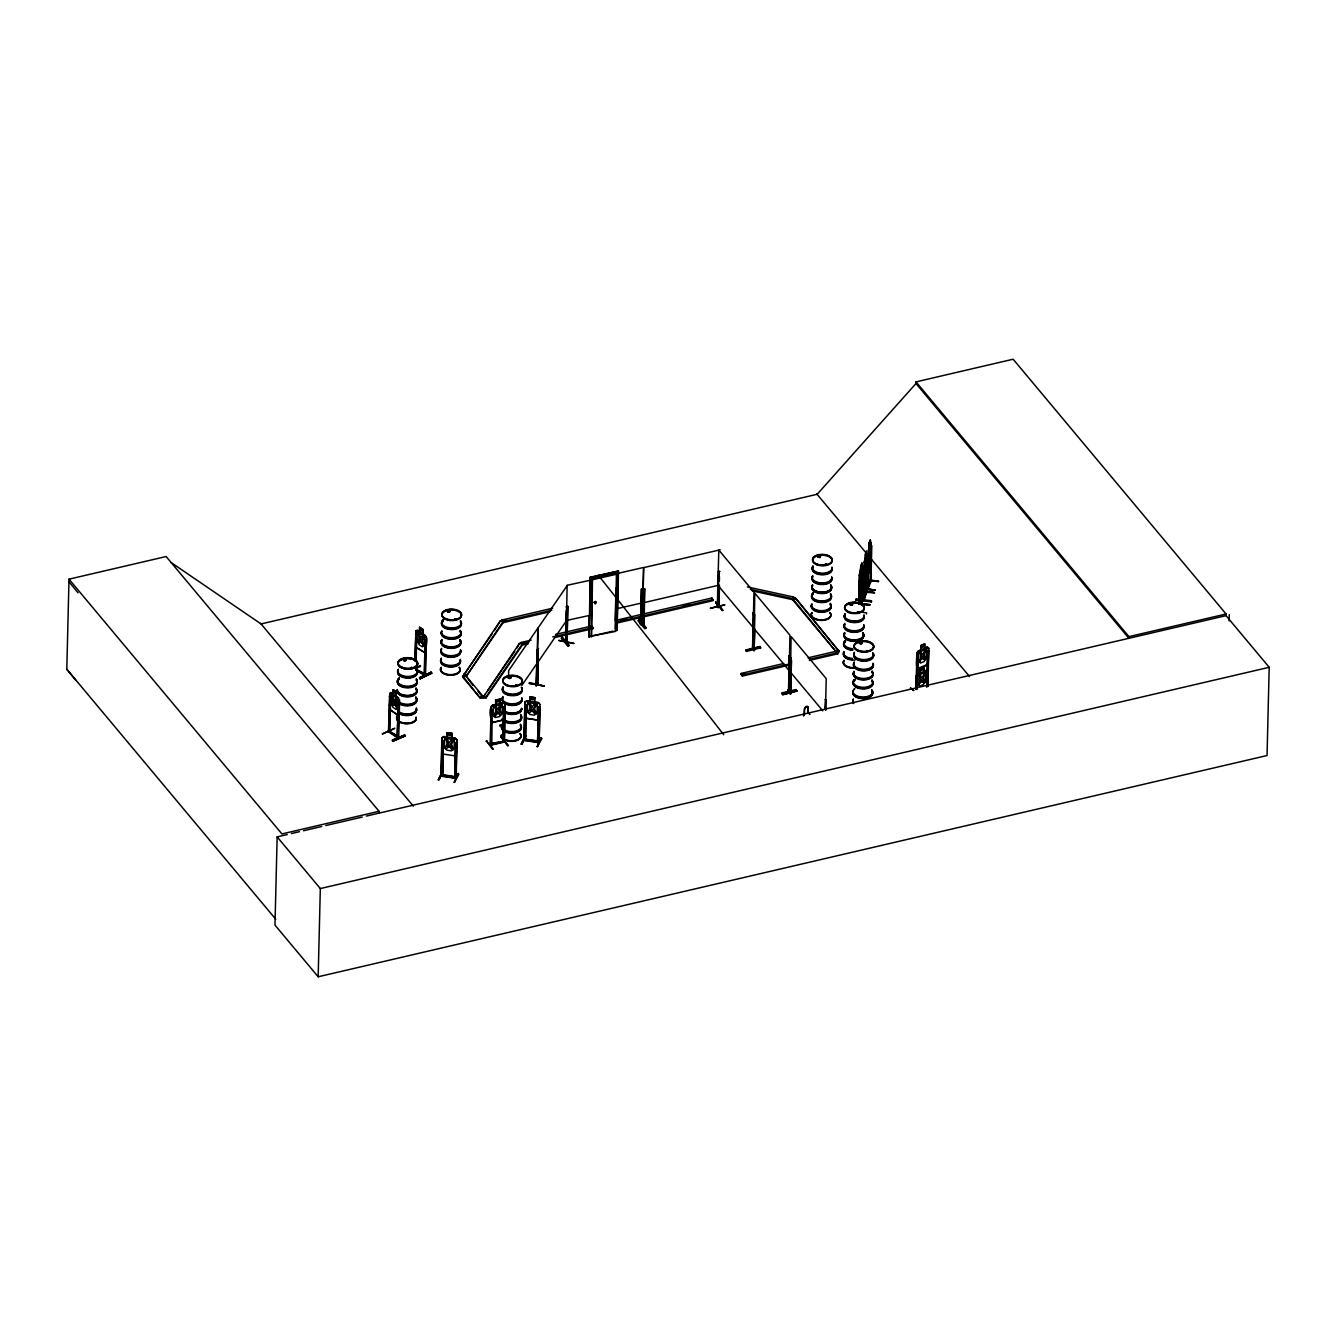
<?xml version="1.0" encoding="UTF-8"?>
<svg xmlns="http://www.w3.org/2000/svg" width="1336" height="1336" viewBox="0 0 1336 1336"><rect width="100%" height="100%" fill="white"/><g stroke="black" fill="none" stroke-linecap="round" stroke-linejoin="round"><path stroke-width="1.5" d="M928.203 684.984L928.303 686.203M869.318 560.151L869.352 564.243M75.918 680.341L66.8 669.236L69.004 579.173L166.132 556.528L379.057 811.286L378.489 813.257M287.273 834.532L277.153 836.887L274.982 925.113L318.168 976.783L1267.046 755.525L1269.2 667.299L1226.03 615.645L1226.064 613.992L1013.139 359.217L916.012 381.879L915.978 383.532L817.198 494.27L261.054 623.945L171.158 562.573M318.168 976.783L320.323 888.557L277.153 836.887M382.43 734.032L394.688 728.103M389.127 730.141L389.878 732.095L388.943 730.057L388.425 731.71L398.278 738.34L397.978 736.971M388.442 731.594L389.728 696.123L390.63 696.741L389.912 732.044M389.644 705.057L389.928 693.467M389.31 696.306L390.212 696.924L389.177 732.161M393.101 694.319L393.235 689.693L396.374 692.015L396.274 696.357L397.861 698.912L397.66 707.028L395.957 709.383L392.901 707.295L391.364 702.703L391.565 694.586L393.235 694.269L393.335 689.927M392.934 741.196L405.159 735.952L392.934 741.23L392.4 740.111L404.691 734.984L392.45 740.161M396.241 692.065L396.141 696.407L399.598 700.064L398.712 738.157L388.776 731.343M398.562 702.185L397.176 737.706L398.145 702.369L399.464 702.803L398.145 702.369M398.011 738.223L399.046 702.986M416.348 707.913A9.82 5.327 1.4 0 1 410.787 713.558A9.82 5.327 1.4 0 1 399.13 711.921L398.412 697.976M404.624 734.917L405.125 735.919M414.761 661.003L415.83 633.815L416.799 634.4L416.131 661.387M415.212 658.731L415.897 631.026L417.183 630.258L425.282 635.318L426.418 637.439L425.533 675.532L416.047 669.77M415.73 642.75L416.014 631.16M415.73 661.587L416.398 634.6L415.429 634.015M422.928 629.49L419.554 627.285L419.437 631.911L417.099 630.492M419.671 627.502L419.554 631.845L417.767 632.229L417.567 640.328L419.237 644.87L422.51 646.858L424.347 644.453L424.547 636.337L422.827 633.815M420.122 678.755L431.728 673.16L420.122 678.788L419.554 677.686L431.211 672.142L419.571 677.703M415.479 668.735L420.439 665.595M422.811 629.557L422.694 633.899L426.167 637.489C428.472 638.725 423.479 659.6 426.017 648.979M422.827 633.832L423.061 629.406L419.554 627.285M424.113 675.164C427.821 672.509 420.189 674.279 416.064 668.852M424.698 674.88L424.915 639.777L426.284 640.161L424.915 639.777M425.316 639.577L424.063 675.064M425.883 640.361L425.132 675.715L424.531 673.511M425.533 675.415L425.449 674.179M431.144 672.091L431.728 673.177M439.043 779.322L442.851 771.072L438.175 779.923L442.734 771.607M454.975 776.533L456.327 776.834L441.381 774.462L440.997 775.782L442.7 776.049L443.402 740.728L441.882 740.795L443.268 741.012M442.567 776.333L443.402 740.728M447.176 737.155L444.637 738.207L444.437 746.323L446.859 750.181L451.535 750.882L454.14 747.793L454.34 739.693L451.852 737.856L452.136 733.397L447.126 732.646L447.009 736.988M447.276 732.813L447.126 737.238L443.786 736.737L442.082 737.923L441.147 776.199L456.16 778.404L457.012 740.06L455.459 738.257L443.769 736.487L441.915 737.839L440.88 776.116M452.136 733.397L451.818 737.956L455.325 738.491M454.324 782.378L458.181 773.41L454.324 782.378L458.916 774.162M455.476 742.866L454.741 778.27L455.609 742.582L456.995 742.799L455.609 742.582M456.845 740.094L455.943 778.404M531.177 640.128L521.023 642.482L522.276 645.121L485.886 698.077L480.242 698.093L462.64 677.051L462.673 675.949L465.446 675.298L483.047 696.34L485.92 696.975L522.309 644.019L528.405 642.599M552.586 608.214L501.818 620.054L503.071 622.693L466.681 675.632L463.809 675.014L500.232 620.956L503.104 621.591L551.835 610.218M472.961 685.418L465.446 675.298M466.681 675.632L503.104 621.591M480.242 698.093L462.673 675.949M477.987 691.43L483.014 697.442L519.437 643.401L522.309 644.019M485.886 698.077L485.92 696.975M486.688 741.079L493.385 749.129M486.805 740.495L486.003 741.346M504.29 741.714L490.112 745.004L490.162 743.684M491.214 710L492.5 709.7L490.98 709.717L490.412 745.354L490.963 707.045L492.516 705.091L503.455 702.552L504.975 703.838L504.256 742.098L490.529 745.288L490.596 744.052L502.954 741.43L490.228 743.601M491.782 744.954L492.266 709.416M500.248 703.287L500.349 698.945L495.656 700.047L495.706 704.49L493.318 706.494L493.118 714.593L495.389 717.515L499.764 716.497L502.202 712.472L502.403 704.373L500.081 703.471L500.198 699.129M495.656 700.047L495.773 704.59L492.65 705.308C488.158 709.232 490.446 717.532 492.116 722.709L503.138 720.137L504.691 715.478L504.975 703.838M500.232 620.956L494.32 630.609M549.781 611.804L503.071 622.693L501.818 620.054M500.115 725.081L499.831 726.133M508.498 745.605L501.117 737.155L507.697 745.789M502.77 740.712L504.54 740.695L502.92 742.348L503.705 706.744L504.991 706.443L504.507 741.981M502.92 742.348L503.705 706.744M504.357 742.014L504.173 740.461M508.548 676.767L508.699 670.538L537.807 628.187L536.404 685.819L536.705 683.13L537.94 682.663M519.437 643.401L517.065 647.91M521.023 642.482L522.276 645.121L528.371 643.702M521.207 744.119L525.799 735.351L521.875 744.135M525.065 702.118L523.946 740.445L524.864 702.118L526.718 700.765L538.408 702.536L539.961 704.339L539.109 742.682L539.944 707.078L538.558 706.861L537.54 742.515L538.558 706.861M526.217 705.291L524.831 705.074L526.351 705.007L525.516 740.227M526.351 705.007L525.298 740.612L525.549 739.326L539.143 741.396M529.323 683.297L544.353 686.136M530.125 701.433L527.586 702.485L527.386 710.602L529.808 714.459L534.5 715.161L537.089 712.071L537.289 703.972L534.817 702.135L535.085 697.676L530.075 696.908L529.958 701.25M530.225 697.091L530.091 701.517L526.735 701.016M536.972 685.067L535.886 685.719L537.289 649.63L536.989 684.934M535.886 685.719L536.504 683.548M537.189 667.249L538.158 627.803L567.266 585.452M537.874 684.049L538.124 648.528L537.423 684.583M537.506 684.6L536.805 683.247M537.272 746.657L541.13 737.672L537.272 746.657L541.932 738.507L541.097 737.672M558.782 640.562L573.912 643.301M566.464 642.198L566.748 606.895L565.98 643L566.548 640.963L565.612 641.664M567.884 606.427L566.364 606.46L567.884 606.427L566.948 641.831L565.746 642.249L566.264 610.452M565.579 642.048L567.165 641.681L567.65 606.143M562.038 637.322L561.337 638.174L568.017 646.039L568.835 645.121L562.105 637.255L568.835 645.121M618.117 571.441L590.863 577.787L589.059 636.938L589.26 616.113M589.861 591.531L590.211 577.202L618.501 571.006L617.048 630.408L618.201 570.672M589.059 636.938L590.211 577.202M591.08 636.47L592.332 578.839L616.581 573.194M591.648 636.871L592.483 578.905L616.414 573.378L615.529 631.41L591.08 636.17L612.973 631.176M594.203 602.636C597.092 600.181 592.483 603.805 595.572 601.601M594.804 603.271L595.422 601.45M615.211 620.489L616.013 587.756M615.211 628.788L616.23 587.606M644.921 628.571L638.224 620.689L644.887 628.638L645.705 627.72C630.659 605.726 643.384 631.11 645.572 627.285M641.664 589.226L642.95 588.925L641.43 588.959L640.645 624.563L640.462 622.943L641.881 622.659M640.645 624.563L641.43 588.959M642.716 588.658L641.848 623.945L640.412 624.279M643.468 589.326L642.666 624.697L644.052 624.279L644.754 589.026L643.234 589.059L644.754 589.026M644.52 588.759L643.818 624.43L643.852 622.726L642.566 623.394M710.451 608.348L724.73 604.957M711.888 599.079L711.904 597.977L616.464 620.238M711.904 597.977L713.173 600.615L615.696 623.344M722.342 610.585L715.762 602.018M718.05 606.744L718.634 607.429L717.298 606.878L718.801 550.065L753.972 592.165L752.669 648.979L752.669 646.841M719.252 585.251L718.016 607.513L718.768 571.39L719.185 580.091M718.083 607.579L717.315 605.458L717.966 606.277M719.035 586.103L718.584 607.462L717.983 606.694M719.352 581.26L719.453 576.801M717.85 607.129L718.968 606.811L719.486 585.535M791.096 664.693L742.365 676.066L741.079 674.53L741.113 673.428L783.748 663.491M742.365 676.066L741.113 673.428M760.702 648.027L760.067 646.49L745.772 650.615L746.423 651.417L760.652 647.843M753.855 617.482L753.354 612.773L752.519 648.945M753.955 649.279L753.37 637.489M754.74 614.46L754.055 650.649L755.007 629.173M754.606 650.432L753.838 648.377M796.39 690.645L796.039 689.56L781.76 692.95L782.128 694.119L796.991 690.695L782.729 694.102M789.576 670.555L789.325 655.842L788.49 691.063M788.507 689.777L788.641 692.048L789.96 635.235L754.773 593.134L753.921 650.632L754.038 648.428M789.392 678.554L789.192 691.881L788.457 691.13M790.194 694.052L791.029 657.863L790.828 693.952L789.576 691.948L790.227 692.683M809.365 660.435L837.806 653.805L792.549 599.647L793.634 597.008L747.358 586.921M825.464 710.084L826.232 678.638L791.062 636.537L790.277 693.985L791.58 660.585M793.634 597.008L792.549 599.647L752.302 590.896M836.553 651.166L836.52 652.269L839.309 651.634L795.354 597.91L792.565 598.545L750.314 589.343M803.42 715.662A5.26 3.056 -61.2 0 1 804.188 714.56L804.305 709.783A2.622 1.52 -61.2 0 1 806.209 706.594A2.622 1.52 -61.2 0 1 807.996 707.813L808.113 712.706A5.26 3.056 -61.2 0 1 809.766 714.459M803.654 715.795A5.26 3.056 -61.2 0 1 804.422 714.676L804.539 709.917A2.622 1.52 -61.2 0 1 806.443 706.727A2.622 1.52 -61.2 0 1 808.23 707.946M809.532 714.342A5.26 3.056 -61.2 0 0 807.879 712.572L807.996 707.813M824.863 709.366L825.598 699.262L825.965 709.967M837.806 653.805L792.565 598.545M839.309 651.634L795.354 597.91M858.898 594.704L859.415 574.563M858.864 604.156L859.582 574.58M859.148 603.404L860.735 565.996M859.399 604.223L859.816 576.417L860.067 577.235M859.683 603.471L860.467 571.825L861.436 569.27L860.267 579.924M862.655 566.581C854.739 594.821 864.275 548.495 861.637 567.85L862.371 565.93M861.102 574.513C862.288 553.989 862.238 588.308 861.035 576.484C859.749 597.442 859.933 563.141 861.102 574.513L861.135 571.674L860.334 574.48M861.62 563.241L861.77 576.016L860.184 583.398L859.749 581.294M861.854 602.937L861.453 604.957L862.388 565.746M861.586 604.373L862.638 569.019L862.037 605.125M862.438 604.473L861.753 603.037M863.273 584.266L863.123 595.99L863.607 581.811L863.407 584.316M866.145 555.542L866.246 551.2L866.279 555.793L866.947 553.688L864.225 562.573L863.373 600.465M864.893 565.212L864.626 564.393L864.008 600.599L864.726 561.17L866.413 551.217M866.563 592.232C862.805 601.033 864.142 597.225 864.292 599.747M863.557 591.013L863.958 593.1L865.427 585.702L865.277 573.177M865.394 558.365L865.31 553.956M865.344 577.536L865.494 572.96L864.526 575.699M866.914 591.046L864.041 600.499L866.062 557.229L864.993 567.9M865.995 587.823L865.878 575.415L866.279 576.267M863.49 600.448L866.296 592.249L866.78 553.672M867.431 557.78L867.164 556.962L866.68 592.984M871.823 545.739L870.855 581.711L870.003 581.728L870.872 542.383L868.016 551.25L866.964 592.416L866.029 592.165L863.473 599.062M862.772 612.372L866.63 612.857L866.446 614.042M867.732 582.145L869.218 542.633L867.398 588.441M868.951 551.083L867.799 589.276L869.101 548.478L870.07 545.923L868.901 556.578M869.669 558.415L868.634 565.028M868.383 557.947L868.817 560.051C872.391 540.262 869.352 534.834 870.287 544.504L871.005 542.583M870.137 581.711L870.487 579.59M860.15 604.006L869.803 605.258L854.389 602.519L869.97 604.79M869.836 604.523L860.184 603.755M870.738 581.761L871.289 545.673M870.304 579.657L871.089 581.143L870.12 580.876L868.183 587.439M874.362 592.366L866.613 591.447M865.594 588.374L875.247 590.245L865.444 589.326M878.453 581.177L863.023 579.173L878.62 581.444M924.028 671.373L926.733 670.204L917.414 674.262L915.912 676.283L915.745 688.023M915.845 689.343L916.028 676.367M916.763 653.22C917.014 662.79 913.189 675.482 927.067 664.627L928.386 659.784L928.57 648.06L927.869 683.948M916.195 689.576L916.88 653.304L918.25 651.283M916.563 681.043L916.813 655.892L917.915 655.425L917.799 674.346M916.93 688.858L917.197 678.488L916.095 678.955L917.548 678.721L917.281 689.092M916.162 676.367L917.515 674.346L917.915 655.425M920.036 668.685L924.128 667.031L920.036 668.685L920.036 673.11L917.364 674.146M920.17 673.194L920.153 668.768M918.133 651.2L927.451 647.142L924.629 648.244L924.729 643.902L920.755 645.622L920.788 650.048L918.75 652.369L918.567 660.468L920.471 663.073L924.178 661.47L926.249 657.128L926.449 649.029L924.495 648.444M921.005 645.789C923.343 651.1 917.615 649.68 916.747 653.304M923.877 667.165L923.777 671.507L925.731 672.091L925.531 680.191L923.46 684.533L919.736 686.136L917.832 683.531L918.032 675.431L920.07 673.11M923.877 671.574L924.011 666.965M924.612 648.511L924.729 643.902L920.871 645.705M926.566 686.737L926.867 674.279L928.32 674.045L926.867 674.279M927.084 671.975L927.585 651.216L928.687 650.732L928.002 686.487M926.917 686.971L927.217 674.513M927.434 672.208L927.585 651.216M926.683 686.019L927.718 671.24M927.668 686.253L927.852 671.123L926.616 670.121M927.952 685.969L928.336 684.917M916.012 381.879L1128.937 636.637L1128.903 638.291L915.978 383.532M1229.12 620.889L1229.27 614.644M866.363 571.157C870.487 547.576 859.716 600.048 866.53 571.173M867.398 571.223C868.216 585.385 872.592 546.307 870.755 551.651M860.985 576.25L861.87 574.163L859.916 591.848L862.405 578.07M870.053 561.103L868.55 568.501C866.847 563.825 872.191 559.433 871.039 554.724M871.339 601.851L855.842 599.981M868.717 563.375L867.966 568.117L868.567 562.773M860.117 584.5L859.332 591.464L860.284 584.884L860.718 587.573L861.035 586.32M871.122 579.757L870.755 580.575L870.988 579.74M500.081 725.197L503.822 725.882M441.097 667.549A9.853 5.344 1.4 0 0 450.733 674.93A9.853 5.344 1.4 0 0 459.283 667.482L459.317 667.8A9.853 5.344 1.4 0 1 450.716 675.248A9.853 5.344 1.4 0 1 441.097 667.883M862.856 632.997L862.822 632.78A9.853 5.344 1.4 0 1 854.205 640.195A9.853 5.344 1.4 0 1 844.586 632.83M863.757 582.897L864.409 580.041M868.35 558.298L868.667 555.409M535.92 684.433L537.022 683.648L536.721 684.616M926.783 686.069L927.568 682.763M710.401 608.164L724.663 604.774M782.662 694.586L796.891 691.246M504.624 715.395L503.138 720.137M865.477 554.273L866.029 552.62L865.444 555.709M864.776 560.202L865.194 558.298M855.825 600.115L856.009 598.912L871.506 600.732L871.322 601.935M859.749 580.742L859.616 581.644L860.234 578.822L859.582 580.659M913.657 690.528L910.801 687.957M864.526 576L865.11 574.363M864.492 577.453L865.077 575.799M863.607 581.811L864.242 580.024M865.878 575.415L865.377 577.302M863.624 581.911L866.045 575.432M864.242 581.527L865.143 578.972L864.041 589.627M863.741 597.726L866.029 587.756L863.924 597.76M865.344 559.968L864.793 571.04L865.711 564.443C866.747 576.451 866.83 542.332 865.778 562.473L865.394 560.034M389.377 730.926L388.475 730.308M397.343 736.47L398.596 736.704M860.15 574.413L861.135 571.674M868.049 557.296L868.851 555.425L868.216 557.312M860 588.374L860.918 585.819M861.286 591.631C855.257 608.147 862.906 590.412 861.87 586.487M869.235 542.7L870.421 539.928M869.402 542.967L870.02 541.314M860.768 566.297L861.386 564.66M869.369 544.403L869.987 542.767M860.735 567.75L861.353 566.113M863.173 579.39L878.47 581.661M867.298 589.126L870.421 580.96M867.832 587.99L870.654 580.943M454.908 755.708L456.561 751.65M456.728 751.7L455.025 755.875L443.251 754.072L441.665 749.413L443.251 754.072M524.614 713.691L526.2 718.35L537.974 720.154L539.51 715.929M537.974 720.154L539.677 715.979M411.538 667.282L411.288 667.683M410.787 667.883L411.054 667.449M449.531 611.22L448.044 612.005M448.495 612.022L449.764 611.07M454.708 619.069L455.91 619.553M455.409 619.236L455.76 619.086M507.947 677.636L509.016 676.784M508.599 677.97L509.083 676.834M510.619 678.07L508.966 678.321L508.582 677.118M510.886 678.053L510.285 676.951M516.03 684.784L516.18 685.635M515.178 685.719L515.713 684.867C515.128 687.856 517.232 683.498 516.464 685.719M819.218 557.262L820.137 556.327M826.082 564.794C825.949 562.874 827.134 565.312 825.665 564.71M851.917 603.855L849.88 604.724M850.514 603.989L852.001 604.59M851.566 605.041L852.218 604.122M851.984 605.041L851.5 603.605L850.147 604.122L850.665 604.957M858.397 612.589L857.512 611.754L857.979 612.523M857.512 611.821L858.046 612.189M857.228 612.69L858.38 612.222M861.57 643.534C862.655 640.913 857.645 643.952 860.618 642.482M861.202 643.234L861.135 642.299M867.799 650.532L866.647 651.283M862.889 632.963L862.839 633.047A9.836 5.344 1.4 0 1 854.188 640.612A9.836 5.344 1.4 0 1 844.586 633.264M568.017 646.006L561.404 638.057M568.685 645.756L562.038 637.823L568.819 645.856M382.346 733.848L394.588 728.654M492.583 749.279L486.588 741.196M439.026 780.057L442.834 771.807L441.982 771.674M458.348 774.078L454.457 782.278M535.085 697.676L530.025 697.008M538.408 702.536L539.761 704.456M521.124 744.202L524.948 735.885M521.975 744.319L525.783 736.086L524.931 735.952M539.944 707.078L538.441 707.145M523.846 740.394L538.775 742.666L539.276 741.096L523.846 739.058M567.199 640.762L565.379 640.495L566.965 640.111M642.232 624.179L643.768 567.616L720.121 549.814M718.902 605.225L717.582 605.492M594.203 602.252L595.221 601.501M863.59 598.461L864.375 598.561M862.204 603.855L862.388 603.004L862.021 603.922M538.124 648.528L537.64 649.246L538.642 648.628M537.807 649.73L536.805 650.348M567.266 606.995L566.264 607.613M463.809 675.014L491.982 634.015M483.014 697.442L485.369 694.035M487.707 690.612L514.711 651.333M521.808 685.502L536.955 663.474M537.306 663.09L566.414 620.739M866.296 592.249L874.379 592.9M867.899 589.176L871.005 581.127M566.046 643.034L567.115 585.285L590.445 580.208M449.831 612.088L449.197 611.554M404.09 659.75L404.942 660.752M404.875 660.568L405.326 659.232M406.027 660.268L403.806 660.786L404.24 659.45M455.175 618.802L454.424 619.654L455.826 619.386M411.622 667.449L410.603 668.033M508.615 677.519C511.571 677.001 507.897 677.569 509.868 677.786M516.23 685.719L515.796 685.635M516.665 685.819L516.447 685.001M824.98 564.677L826.099 564.076M825.464 564.176L826.316 564.076M860.033 642.466L859.298 643.317M868.016 651.267L866.663 650.582M615.211 630.675L617.048 630.408M525.031 702.202L526.785 700.916M393.118 694.035L391.014 692.599L389.694 693.401L388.926 731.343M415.897 631.227L417.216 630.425M872.157 671.774A9.836 5.344 1.4 0 1 863.607 679.206A9.836 5.344 1.4 0 1 854.005 671.841A9.836 5.344 1.4 0 0 863.607 679.156A9.836 5.344 1.4 0 0 872.157 671.724L872.258 671.34M442.533 775.08L440.913 774.83M456.127 777.151L442.717 775.13M447.343 611.086L448.445 610.652M454.841 618.702L454.307 619.553M403.439 659.633L404.541 659.182M405.309 660.101L404.29 659.683M405.292 660.552C407.296 658.581 401.952 659.333 404.374 660.168M508.214 677.252L509.283 677.018M818.066 556.327L820.387 556.745M818.55 556.528L820.17 556.644M825.564 563.942L825.047 564.794M859.549 642.7L860.651 642.265M415.496 642.75L416.581 647.81L424.948 652.736M415.429 668.017L420.473 665.595M415.329 668.551L420.456 666.33M424.497 673.595L415.663 669.035M419.537 678.421L431.277 672.826M420.072 678.671L431.712 673.093M917.164 656.126L918.266 655.659M927.935 651.45L929.038 650.966M917.715 668.434L927.067 664.627M391.014 692.599L398.612 697.809M396.358 691.998L393.235 689.693M390.413 710.134L389.544 704.99L390.413 710.134L398.211 715.345L399.214 711.62L397.994 715.194L390.63 709.984M397.744 736.186L389.477 731.36L398.729 736.871M392.517 740.845L404.758 735.652L392.45 740.712M565.545 640.412L566.815 640.144M641.998 623.01L643.702 622.76M642.482 624.279L643.468 567.483L618.15 573.328M523.979 738.775L525.516 739.008M524.113 740.077L539.243 742.399M405.092 660.619L406.127 660.435L405.025 659.216M820.003 556.845L818.701 556.845M509.851 678.237L510.519 677.235L509.55 676.801M719.586 571.257L718.267 571.507L719.369 572.092M719.82 571.524L718.534 571.841L717.9 607.179M638.207 620.772L639.025 619.854L645.672 627.837M715.645 602.703L723.11 610.318M640.762 623.294L642.048 623.044M642.482 622.943L643.484 622.71M640.796 624.513C646.307 622.092 642.048 626.5 642.85 623.378M753.955 613.491L752.853 612.89M760.117 646.607L745.822 649.931M754.573 649.613L753.254 649.814L753.921 650.565M789.927 656.56L788.825 655.959M788.674 690.762L787.873 689.927L789.175 690.445M797.007 690.712L782.712 694.837M826.216 699.964L825.114 699.379M816.58 493.702L969.518 676.5M590.495 577.536L618.501 571.006M501.785 621.156L505.86 620.205M642.9 602.903L717.248 585.569M555.542 634.433L592.098 625.916M523.027 643.117L529.123 641.697M620.505 620.388L626.601 618.969M683.464 605.709L689.543 604.289M552.77 636.921L593.384 627.452M615.729 622.242L713.19 599.513M554.774 637.556L593.351 628.555M588.759 636.587L590.929 636.504M792.549 599.647L795.321 599.012M462.64 677.051L465.429 676.4M480.259 696.991L483.047 696.34M495.89 700.248L500.265 699.212M500.165 703.554L503.455 702.786M503.939 707.028L505.225 706.727M502.954 719.937L492.149 722.442L490.696 718.618M808.113 657.796L839.325 650.532M741.079 674.53L745.137 673.578M742.382 674.964L791.129 663.591M809.399 659.333L837.822 652.703M379.057 811.286L281.929 833.931L69.004 579.173M1128.937 636.637L1226.064 613.992M291.331 833.58L299.448 831.693M303.489 830.741L321.742 826.5M325.784 825.548L362.273 817.048M366.331 816.096L1226.03 615.645M320.323 888.557L1269.2 667.299M617.282 608.615L642.616 602.77M592.483 578.905L616.347 573.445M593.05 579.59L616.931 574.129M595.739 602.202L594.804 602.319M595.205 603.638L596.073 602.119M595.706 603.555L594.821 603.521M566.264 620.522L589.577 615.428M448.195 611.136L449.531 611.671M819.903 557.396L818.434 556.193L817.933 557.145M851.216 603.905L850.381 604.256L851.85 604.724M819.051 555.993L820.371 556.31M825.965 565.078L825.381 564.811M860.985 643.351L859.95 642.967L861.336 642.816M867.448 651.267L866.713 651.1M867.214 554.373L865.995 592.967M864.592 560.068L864.225 562.573M874.512 592.633L865.945 591.614M867.532 571.357L867.598 574.714M859.399 580.525L859.182 583.047M865.594 588.875L875.23 590.111L865.561 589.009M850.898 605.191L852.719 604.757L852.117 603.872M860.434 643.601L861.72 643.15M860.317 643.768L861.52 642.9M715.779 602.553L722.542 610.435M534.767 702.235L538.291 702.769M538.024 720.054L526.234 718.267L524.798 713.691M447.076 732.729L452.102 733.497M441.197 774.88L442.433 774.663M441.147 775.815L456.294 778.12M752.636 648.127L752.585 648.895M866.095 555.776L866.346 563.959L864.91 571.374L864.526 569.27M558.832 640.328L573.662 643.551M529.34 682.562L544.453 686.036L529.273 683.498M463.826 673.912L466.715 674.53M860.467 643.685L859.516 643.351M449.647 611.354L448.679 610.635L449.965 611.27M424.848 675.615L415.646 669.954M397.777 736.119L398.061 738.324M537.423 746.557L541.197 738.24M851.934 603.772L852.318 604.69M447.493 611.921L449.981 611.337M404.14 660.552L403.288 660.084M416.799 647.643L424.865 652.536M910.35 688.157L913.707 690.411M927.334 647.058L928.687 648.144M927.284 647.225L928.553 648.244M503.371 702.703L504.824 703.922M752.702 648.11L753.805 649.246M818.033 556.978L819.953 557.58L820.605 556.377M850.097 604.774L852.368 605.275L852.368 603.955M508.181 677.903L509.717 678.571L510.87 677.502M403.973 660.468L403.839 659.9M455.376 738.39L456.795 740.177M715.662 601.968L722.459 609.884M646.257 627.786L638.775 620.104L645.689 628.454M717.933 585.352L753.12 627.452M753.905 628.421L789.092 670.522M790.194 671.841L822.776 710.819M501.217 737.205L507.897 745.655M260.553 623.344L413.358 806.176M66.8 669.236L275.734 919.218M592.382 600.95L592.316 603.338M68.938 581.745L78.056 592.85M596.274 602.586L594.904 602.135L594.988 603.538M862.087 642.75L861.436 643.969L859.399 643.167M861.703 574.146L862.121 574.981M916.596 664.877L917.815 668.501M868.751 561.153L868.534 557.062L868.985 559.55M796.072 690.161L781.794 693.551M867.765 562.79L868.166 566.314M858.764 594.57L859.132 598.077M863.156 595.873L863.34 599.363M862.989 595.856L863.173 599.346M864.142 574.129L864.325 577.636L863.975 574.113M598.328 575.298A3720.693 361.739 56.6 0 1 723.695 734.7M872.107 671.123A9.769 5.311 1.4 0 1 863.624 678.504A9.769 5.311 1.4 0 1 854.071 671.206M872.725 653.187A9.97 5.411 1.4 0 1 864.075 660.719A9.97 5.411 1.4 0 1 854.322 653.254M872.742 652.686A9.97 5.411 1.4 0 1 864.075 660.218A9.97 5.411 1.4 0 1 854.339 652.753M873.36 655.124A9.836 5.344 1.4 0 1 862.755 661.17A9.836 5.344 1.4 0 1 854.439 653.855M873.159 663.224A9.836 5.344 1.4 0 1 862.572 669.269A9.836 5.344 1.4 0 1 854.238 661.955M873.393 653.488A9.836 5.344 1.4 0 1 862.805 659.533A9.836 5.344 1.4 0 1 854.472 652.218M873.109 664.86A9.836 5.344 1.4 0 1 862.522 670.906A9.836 5.344 1.4 0 1 854.205 663.591M873.26 664.276A9.97 5.411 1.4 0 1 862.522 670.405A9.97 5.411 1.4 0 1 854.088 662.99M873.276 663.775A9.97 5.411 1.4 0 1 862.538 669.904A9.97 5.411 1.4 0 1 854.105 662.489M871.673 691.263A9.836 5.344 1.4 0 1 864.409 698.644A9.836 5.344 1.4 0 1 852.952 692.683M871.823 690.679A9.97 5.411 1.4 0 1 863.156 698.21A9.97 5.411 1.4 0 1 853.403 690.745M872.057 680.942A9.97 5.411 1.4 0 1 862.087 688.424A9.97 5.411 1.4 0 1 854.856 679.774M871.723 689.626A9.836 5.344 1.4 0 1 864.459 697.008A9.836 5.344 1.4 0 1 853.003 691.063M853.57 689.71A9.836 5.344 1.4 0 1 854.756 688.491M871.924 681.527A9.836 5.344 1.4 0 1 862.087 688.925A9.836 5.344 1.4 0 1 854.956 680.391M871.823 690.178A9.97 5.411 1.4 0 1 861.854 697.659A9.97 5.411 1.4 0 1 854.639 689.009M872.057 680.441A9.97 5.411 1.4 0 1 862.104 687.923A9.97 5.411 1.4 0 1 854.873 679.272M871.957 679.89A9.836 5.344 1.4 0 1 863.407 687.322A9.836 5.344 1.4 0 1 853.804 679.974M872.074 672.576A9.769 5.311 1.4 0 1 863.59 679.957A9.769 5.311 1.4 0 1 854.038 672.643M872.157 672.058A9.853 5.344 1.4 0 1 863.607 679.506A9.853 5.344 1.4 0 1 853.971 672.125M853.687 703.02A9.769 5.311 1.4 0 1 853.387 698.962M853.62 703.554A9.836 5.344 1.4 0 1 853.32 699.463M862.705 632.546A9.769 5.311 1.4 0 1 854.205 639.927A9.769 5.311 1.4 0 1 844.653 632.613M863.941 616.531A9.836 5.344 1.4 0 1 853.353 622.576A9.836 5.344 1.4 0 1 845.02 615.261M863.741 624.647A9.836 5.344 1.4 0 1 853.153 630.692A9.836 5.344 1.4 0 1 844.82 623.378M864.108 615.462A9.97 5.411 1.4 0 1 853.37 621.591A9.97 5.411 1.4 0 1 844.92 614.176M863.975 614.911A9.836 5.344 1.4 0 1 853.387 620.939A9.836 5.344 1.4 0 1 845.07 613.625M863.707 626.267A9.836 5.344 1.4 0 1 853.103 632.312A9.836 5.344 1.4 0 1 844.786 624.997M863.858 625.699A9.97 5.411 1.4 0 1 853.12 631.828A9.97 5.411 1.4 0 1 844.669 624.413M863.858 625.198A9.97 5.411 1.4 0 1 853.12 631.327A9.97 5.411 1.4 0 1 844.686 623.912M864.091 615.963A9.97 5.411 1.4 0 1 853.353 622.092A9.97 5.411 1.4 0 1 844.92 614.677M862.672 633.999A9.769 5.311 1.4 0 1 854.172 641.38A9.769 5.311 1.4 0 1 844.619 634.066M862.755 633.481A9.853 5.344 1.4 0 1 854.188 640.913A9.853 5.344 1.4 0 1 844.569 633.548M852.669 650.331A9.836 5.344 1.4 0 1 843.784 644.37M844.352 643.017A9.836 5.344 1.4 0 1 845.538 641.798M852.468 658.431A9.836 5.344 1.4 0 1 843.584 652.469M852.685 649.346A9.97 5.411 1.4 0 1 845.454 640.695M852.702 648.695A9.836 5.344 1.4 0 1 845.588 640.178M852.669 649.847A9.97 5.411 1.4 0 1 845.438 641.196M854.806 667.633A9.769 5.311 1.4 0 1 843.985 660.368M852.435 659.583A9.97 5.411 1.4 0 1 844.001 652.168M852.451 659.082A9.97 5.411 1.4 0 1 844.001 651.667M854.789 668.234A9.836 5.344 1.4 0 1 843.918 660.936M854.99 660.067A9.836 5.344 1.4 0 1 843.55 654.106M854.806 667.9A9.853 5.344 1.4 0 1 843.901 660.585M812.522 585.335A9.836 5.344 1.4 0 0 822.124 592.683A9.836 5.344 1.4 0 0 830.675 585.268L830.725 584.984A9.853 5.344 1.4 0 1 822.141 592.399A9.853 5.344 1.4 0 1 812.505 585.034M830.625 584.75A9.769 5.311 1.4 0 1 822.141 592.132A9.769 5.311 1.4 0 1 812.589 584.817M831.877 568.735A9.836 5.344 1.4 0 1 821.273 574.781A9.836 5.344 1.4 0 1 812.956 567.466M831.677 576.851A9.836 5.344 1.4 0 1 821.072 582.897A9.836 5.344 1.4 0 1 812.756 575.582M832.027 567.666A9.97 5.411 1.4 0 1 821.289 573.795A9.97 5.411 1.4 0 1 812.856 566.38M831.91 567.115A9.836 5.344 1.4 0 1 821.323 573.144A9.836 5.344 1.4 0 1 812.989 565.829M831.627 578.471A9.836 5.344 1.4 0 1 821.039 584.517A9.836 5.344 1.4 0 1 812.722 577.202M831.777 577.904A9.97 5.411 1.4 0 1 821.039 584.032A9.97 5.411 1.4 0 1 812.605 576.618M831.794 577.403A9.97 5.411 1.4 0 1 821.055 583.531A9.97 5.411 1.4 0 1 812.622 576.117M832.011 568.167A9.97 5.411 1.4 0 1 821.273 574.296A9.97 5.411 1.4 0 1 812.839 566.881M830.19 604.891A9.836 5.344 1.4 0 1 822.926 612.272A9.836 5.344 1.4 0 1 811.47 606.31M830.324 604.289A9.97 5.411 1.4 0 1 821.673 611.821A9.97 5.411 1.4 0 1 811.921 604.373M829.99 613.04A9.836 5.344 1.4 0 1 821.44 620.472A9.836 5.344 1.4 0 1 811.837 613.124M829.957 612.506A9.769 5.311 1.4 0 1 821.456 619.887A9.769 5.311 1.4 0 1 811.904 612.573M830.023 612.723A9.853 5.344 1.4 0 1 821.456 620.154A9.853 5.344 1.4 0 1 811.837 612.79M830.575 594.553A9.97 5.411 1.4 0 1 820.605 602.052A9.97 5.411 1.4 0 1 813.374 593.401M830.24 603.254A9.836 5.344 1.4 0 1 822.959 610.635A9.836 5.344 1.4 0 1 811.503 604.674M830.424 595.155A9.836 5.344 1.4 0 1 820.605 602.536A9.836 5.344 1.4 0 1 813.474 594.002M830.341 603.788A9.97 5.411 1.4 0 1 821.673 611.32A9.97 5.411 1.4 0 1 811.937 603.872M830.575 594.052A9.97 5.411 1.4 0 1 820.605 601.551A9.97 5.411 1.4 0 1 813.39 592.9M830.474 593.518A9.836 5.344 1.4 0 1 820.638 600.899A9.836 5.344 1.4 0 1 813.507 592.382M830.591 586.203A9.769 5.311 1.4 0 1 822.108 593.585A9.769 5.311 1.4 0 1 812.555 586.27M830.675 585.702A9.853 5.344 1.4 0 1 822.108 593.134A9.853 5.344 1.4 0 1 812.488 585.769M521.391 687.723A9.97 5.411 1.4 0 1 512.723 695.254A9.97 5.411 1.4 0 1 502.987 687.806M521.407 687.222A9.97 5.411 1.4 0 1 512.74 694.753A9.97 5.411 1.4 0 1 503.004 687.305M521.992 689.66A9.82 5.327 1.4 0 1 511.421 695.689A9.82 5.327 1.4 0 1 503.121 688.391M521.791 697.776A9.82 5.327 1.4 0 1 511.22 703.805A9.82 5.327 1.4 0 1 502.92 696.507M522.042 688.04A9.82 5.327 1.4 0 1 511.471 694.069A9.82 5.327 1.4 0 1 503.154 686.771M521.758 699.396A9.82 5.327 1.4 0 1 511.187 705.441A9.82 5.327 1.4 0 1 502.887 698.127M521.925 698.828A9.97 5.411 1.4 0 1 511.187 704.957A9.97 5.411 1.4 0 1 502.753 697.542M521.942 698.327A9.97 5.411 1.4 0 1 511.204 704.456A9.97 5.411 1.4 0 1 502.753 697.041M521.658 708.414A9.786 5.327 1.4 0 1 514.794 712.89A9.786 5.327 1.4 0 1 504.373 711.036M521.691 709.049A9.853 5.344 1.4 0 1 514.811 713.541A9.853 5.344 1.4 0 1 504.307 711.67M521.708 708.631A9.853 5.344 1.4 0 1 514.811 713.14A9.853 5.344 1.4 0 1 504.323 711.27M520.339 725.815A9.836 5.344 1.4 0 1 513.074 733.197A9.836 5.344 1.4 0 1 501.618 727.235M502.186 725.882A9.836 5.344 1.4 0 1 503.371 724.663M520.472 725.214A9.97 5.411 1.4 0 1 510.502 732.712A9.97 5.411 1.4 0 1 503.288 724.062M520.138 733.982A9.836 5.344 1.4 0 1 517.5 740.294A9.836 5.344 1.4 0 1 505.526 740.328M503.655 739.359A9.836 5.344 1.4 0 1 501.417 735.418M520.105 733.431A9.769 5.311 1.4 0 1 517.466 739.693A9.769 5.311 1.4 0 1 505.576 739.743M503.705 738.758A9.769 5.311 1.4 0 1 501.484 734.85M520.172 733.631A9.853 5.344 1.4 0 1 517.516 739.927A9.853 5.344 1.4 0 1 505.526 739.977M503.639 739.008A9.853 5.344 1.4 0 1 501.401 735.05M520.706 715.478A9.97 5.411 1.4 0 1 515.83 722.576A9.97 5.411 1.4 0 1 502.603 719.703M520.372 724.179A9.836 5.344 1.4 0 1 510.552 731.56A9.836 5.344 1.4 0 1 503.421 723.043M520.572 716.079A9.836 5.344 1.4 0 1 514.56 723.31A9.836 5.344 1.4 0 1 501.952 718.902M520.489 724.713A9.97 5.411 1.4 0 1 510.519 732.212A9.97 5.411 1.4 0 1 503.288 723.561M520.723 714.977A9.97 5.411 1.4 0 1 515.846 722.075A9.97 5.411 1.4 0 1 502.62 719.202M520.622 714.443A9.836 5.344 1.4 0 1 516.932 721.139A9.836 5.344 1.4 0 1 504.123 719.803M521.524 708.447A9.786 5.327 1.4 0 1 515.963 714.075A9.786 5.327 1.4 0 1 504.34 712.439M521.691 709.349A9.853 5.344 1.4 0 1 514.794 713.858A9.853 5.344 1.4 0 1 504.307 711.988M416.231 680.441A9.82 5.327 1.4 0 1 408.983 687.806A9.82 5.327 1.4 0 1 397.543 681.861M398.111 680.525A9.82 5.327 1.4 0 1 399.297 679.306M416.381 679.84A9.97 5.411 1.4 0 1 406.411 687.339A9.97 5.411 1.4 0 1 399.197 678.688M416.064 688.675A9.853 5.344 1.4 0 1 408.783 696.073A9.853 5.344 1.4 0 1 397.31 690.111M416.03 688.073A9.786 5.327 1.4 0 1 408.783 695.421A9.786 5.327 1.4 0 1 397.376 689.493M416.064 688.274A9.853 5.344 1.4 0 1 408.799 695.655A9.853 5.344 1.4 0 1 397.31 689.693M416.615 670.104A9.97 5.411 1.4 0 1 407.964 677.636A9.97 5.411 1.4 0 1 398.211 670.188M416.264 678.822A9.82 5.327 1.4 0 1 406.461 686.186A9.82 5.327 1.4 0 1 399.347 677.669M416.465 670.705A9.82 5.327 1.4 0 1 407.931 678.12A9.82 5.327 1.4 0 1 398.345 670.789M416.398 679.339A9.97 5.411 1.4 0 1 406.428 686.838A9.97 5.411 1.4 0 1 399.197 678.187M416.632 669.603A9.97 5.411 1.4 0 1 407.964 677.135A9.97 5.411 1.4 0 1 398.228 669.687M416.515 669.069A9.82 5.327 1.4 0 1 407.981 676.484A9.82 5.327 1.4 0 1 398.395 669.152M415.947 697.86A9.97 5.411 1.4 0 1 412.206 704.656A9.97 5.411 1.4 0 1 399.23 703.304M415.797 698.461A9.82 5.327 1.4 0 1 412.106 705.141A9.82 5.327 1.4 0 1 399.33 703.821M415.964 697.359A9.97 5.411 1.4 0 1 412.223 704.155A9.97 5.411 1.4 0 1 399.23 702.803M415.83 696.824A9.82 5.327 1.4 0 1 412.156 703.504A9.82 5.327 1.4 0 1 399.364 702.185M415.98 689.526A9.786 5.327 1.4 0 1 408.749 696.858A9.786 5.327 1.4 0 1 397.343 690.929M416.047 688.992A9.853 5.344 1.4 0 1 408.783 696.373A9.853 5.344 1.4 0 1 397.293 690.411M416.097 717.165A9.786 5.327 1.4 0 1 405.559 723.177A9.786 5.327 1.4 0 1 397.26 715.896M416.147 717.699A9.853 5.344 1.4 0 1 405.543 723.745A9.853 5.344 1.4 0 1 397.193 716.43M416.498 708.464A9.97 5.411 1.4 0 1 410.837 714.209A9.97 5.411 1.4 0 1 398.996 712.539M416.481 708.965A9.97 5.411 1.4 0 1 410.82 714.71A9.97 5.411 1.4 0 1 398.98 713.04M416.314 709.55A9.82 5.327 1.4 0 1 410.753 715.194A9.82 5.327 1.4 0 1 399.097 713.558M416.147 717.382A9.853 5.344 1.4 0 1 405.543 723.427A9.853 5.344 1.4 0 1 397.209 716.096M460.118 631.895A9.82 5.327 1.4 0 1 452.871 639.259A9.82 5.327 1.4 0 1 441.448 633.314M460.285 631.31A9.97 5.411 1.4 0 1 451.618 638.842A9.97 5.411 1.4 0 1 441.882 631.377M459.968 639.727A9.853 5.344 1.4 0 1 451.401 647.175A9.853 5.344 1.4 0 1 441.782 639.794M459.918 639.493A9.786 5.327 1.4 0 1 451.418 646.891A9.786 5.327 1.4 0 1 441.849 639.56M459.951 640.144A9.853 5.344 1.4 0 1 451.401 647.576A9.853 5.344 1.4 0 1 441.765 640.211M460.519 621.557A9.97 5.411 1.4 0 1 450.549 629.056A9.97 5.411 1.4 0 1 443.318 620.405M460.168 630.275A9.82 5.327 1.4 0 1 452.921 637.639A9.82 5.327 1.4 0 1 441.481 631.694M460.369 622.159A9.82 5.327 1.4 0 1 450.549 629.54A9.82 5.327 1.4 0 1 443.435 621.023M460.285 630.809A9.97 5.411 1.4 0 1 451.635 638.341A9.97 5.411 1.4 0 1 441.882 630.876M460.536 621.056A9.97 5.411 1.4 0 1 450.566 628.555A9.97 5.411 1.4 0 1 443.335 619.904M460.402 620.539A9.82 5.327 1.4 0 1 450.599 627.903A9.82 5.327 1.4 0 1 443.485 619.386M459.25 667.249A9.786 5.327 1.4 0 1 450.733 674.647A9.786 5.327 1.4 0 1 441.164 667.315M459.885 640.979A9.786 5.327 1.4 0 1 451.368 648.377A9.786 5.327 1.4 0 1 441.798 641.046M459.951 640.462A9.853 5.344 1.4 0 1 451.384 647.91A9.853 5.344 1.4 0 1 441.765 640.529M460.436 651.267A9.82 5.327 1.4 0 1 449.881 657.295A9.82 5.327 1.4 0 1 441.565 649.997M460.252 659.366A9.82 5.327 1.4 0 1 449.681 665.395A9.82 5.327 1.4 0 1 441.364 658.097M460.619 650.181A9.97 5.411 1.4 0 1 449.881 656.31A9.97 5.411 1.4 0 1 441.448 648.895M460.486 649.63A9.82 5.327 1.4 0 1 449.915 655.659A9.82 5.327 1.4 0 1 441.615 648.361M460.202 661.003A9.82 5.327 1.4 0 1 449.631 667.031A9.82 5.327 1.4 0 1 441.331 659.733M460.369 660.418A9.97 5.411 1.4 0 1 449.631 666.547A9.97 5.411 1.4 0 1 441.197 659.132M460.386 659.917A9.97 5.411 1.4 0 1 449.647 666.046A9.97 5.411 1.4 0 1 441.214 658.631M460.619 650.682A9.97 5.411 1.4 0 1 449.865 656.811A9.97 5.411 1.4 0 1 441.431 649.396M393.185 695.705L393.001 703.821L396.041 705.909L396.241 697.793L393.185 695.705M393.853 691.013L393.819 692.465L395.773 693.801L395.823 692.365L393.853 691.013M419.521 633.297L419.32 641.397L422.594 643.384L422.794 635.285L419.521 633.297M420.222 628.588L420.189 630.024L422.293 631.31L422.326 629.857L420.222 628.588M447.142 738.591L446.942 746.707L451.618 747.409L451.818 739.309L447.142 738.591M448.094 733.664L448.061 735.101L451.084 735.568L451.117 734.115L448.094 733.664M495.673 705.942L495.472 714.042L499.848 713.023L500.048 704.924L495.673 705.942M496.575 700.699L496.541 702.135L499.363 701.483L499.397 700.031L496.575 700.699M530.091 702.87L529.891 710.986L534.584 711.687L534.784 703.588L530.091 702.87M531.06 697.943L531.01 699.379L534.033 699.847L534.066 698.394L531.06 697.943M920.02 674.563L919.836 682.663L923.543 681.059L923.744 672.96L920.02 674.563M920.755 651.5L920.554 659.6L924.262 657.997L924.462 649.88L920.755 651.5M920.805 669.219L920.771 670.655L923.159 669.62L923.193 668.167L920.805 669.219M921.539 646.14L921.506 647.593L923.877 646.557L923.928 645.104L921.539 646.14M868.951 549.514L868.667 559.717L869.669 553.154C870.822 564.894 871.022 531.194 869.736 551.167L869.285 548.662L868.951 549.514M855.975 599.53L871.473 601.434L855.975 599.53M868.033 557.179L867.815 559.7L868.033 557.179M919.418 652.235L921.823 656.126L919.068 662.405L922.591 656.711C923.811 662.957 928.871 658.431 923.46 655.375L926.115 649.48L922.708 654.74L920.788 651.784L919.418 652.235M918.7 675.298L921.105 679.189L918.333 685.485L921.873 679.774C923.092 686.019 928.153 681.494 922.742 678.438L925.347 672.409L921.99 677.803L919.986 674.764L918.7 675.298M391.799 694.937L393.753 701.35C389.11 703.721 392.984 708.715 394.37 702.719L397.093 708.882L395.089 702.252C399.18 699.847 396.241 695.388 394.471 700.832L391.799 694.937M418.051 632.563L420.155 638.909C415.179 641.414 419.354 646.29 420.823 640.261L423.762 646.323L421.591 639.76C426.167 637.339 422.56 632.713 420.94 638.357L418.235 632.596M494.019 706.46L496.875 710.752C490.112 718.801 495.906 718.167 497.794 711.453C499.246 717.95 505.242 714.175 498.812 710.268C505.258 702.636 499.731 703.087 497.927 709.5L495.639 706.226L494.019 706.46M445.222 738.424L448.278 743.901C441.164 749.129 447.076 751.149 449.263 744.97C450.883 751.583 457.313 751.784 450.349 744.185C457.112 739.225 451.518 737.155 449.397 743.05L446.942 738.841L445.222 738.424M528.171 702.703L531.227 708.18C524.113 713.407 530.025 715.428 532.212 709.249C533.832 715.862 540.262 716.046 533.315 708.464C540.061 703.504 534.467 701.433 532.346 707.328L529.891 703.12L528.171 702.703M760.1 647.092L745.839 650.565L760.117 647.175M859.265 586.27L859.516 589.66L859.132 586.137M858.23 650.315A9.836 5.344 1.4 0 0 873.694 646.707A9.836 5.344 1.4 0 0 859.783 641.13A9.836 5.344 1.4 0 0 858.23 650.315M858.246 651.133A9.769 5.311 1.4 0 0 873.61 647.543A9.769 5.311 1.4 0 0 859.799 641.998A9.769 5.311 1.4 0 0 858.246 651.133M858.213 650.682A9.853 5.344 1.4 0 0 873.711 647.075A9.853 5.344 1.4 0 0 859.766 641.48A9.853 5.344 1.4 0 0 858.213 650.682M848.811 611.738A9.836 5.344 1.4 0 0 864.275 608.13A9.836 5.344 1.4 0 0 850.381 602.536A9.836 5.344 1.4 0 0 848.811 611.738M848.828 612.539A9.769 5.311 1.4 0 0 864.192 608.965A9.769 5.311 1.4 0 0 850.381 603.421A9.769 5.311 1.4 0 0 848.828 612.539M848.794 612.105A9.853 5.344 1.4 0 0 864.292 608.481A9.853 5.344 1.4 0 0 850.364 602.887A9.853 5.344 1.4 0 0 848.794 612.105M816.747 563.992A9.836 5.344 1.4 0 0 832.211 560.385A9.836 5.344 1.4 0 0 818.3 554.791A9.836 5.344 1.4 0 0 816.747 563.992M816.764 564.744A9.769 5.311 1.4 0 0 832.128 561.17A9.769 5.311 1.4 0 0 818.3 555.626A9.769 5.311 1.4 0 0 816.764 564.744M816.73 564.31A9.853 5.344 1.4 0 0 832.211 560.686A9.853 5.344 1.4 0 0 818.283 555.091A9.853 5.344 1.4 0 0 816.73 564.31M506.878 684.9A9.853 5.344 1.4 0 0 522.376 681.293A9.853 5.344 1.4 0 0 508.448 675.699A9.853 5.344 1.4 0 0 506.878 684.9M506.895 685.669A9.786 5.327 1.4 0 0 522.293 682.078A9.786 5.327 1.4 0 0 508.448 676.517A9.786 5.327 1.4 0 0 506.895 685.669M506.862 685.184A9.853 5.344 1.4 0 0 522.359 681.577A9.853 5.344 1.4 0 0 508.431 675.983A9.853 5.344 1.4 0 0 506.862 685.184M402.103 667.282A9.853 5.344 1.4 0 0 417.6 663.675A9.853 5.344 1.4 0 0 403.672 658.08A9.853 5.344 1.4 0 0 402.103 667.282M402.119 668.05A9.786 5.327 1.4 0 0 417.517 664.46A9.786 5.327 1.4 0 0 403.672 658.899A9.786 5.327 1.4 0 0 402.119 668.05A9.786 5.327 1.4 0 0 417.517 664.493A9.786 5.327 1.4 0 0 403.672 658.932A9.786 5.327 1.4 0 0 402.119 668.083M402.103 667.582A9.853 5.344 1.4 0 0 417.6 663.959A9.853 5.344 1.4 0 0 403.672 658.364A9.853 5.344 1.4 0 0 402.103 667.582M446.007 618.735A9.853 5.344 1.4 0 0 461.505 615.128A9.853 5.344 1.4 0 0 447.56 609.533A9.853 5.344 1.4 0 0 446.007 618.735M446.024 619.537A9.786 5.327 1.4 0 0 461.421 615.946A9.786 5.327 1.4 0 0 447.577 610.385A9.786 5.327 1.4 0 0 446.024 619.537M445.99 619.069A9.853 5.344 1.4 0 0 461.488 615.445A9.853 5.344 1.4 0 0 447.56 609.867A9.853 5.344 1.4 0 0 445.99 619.069"/></g></svg>
